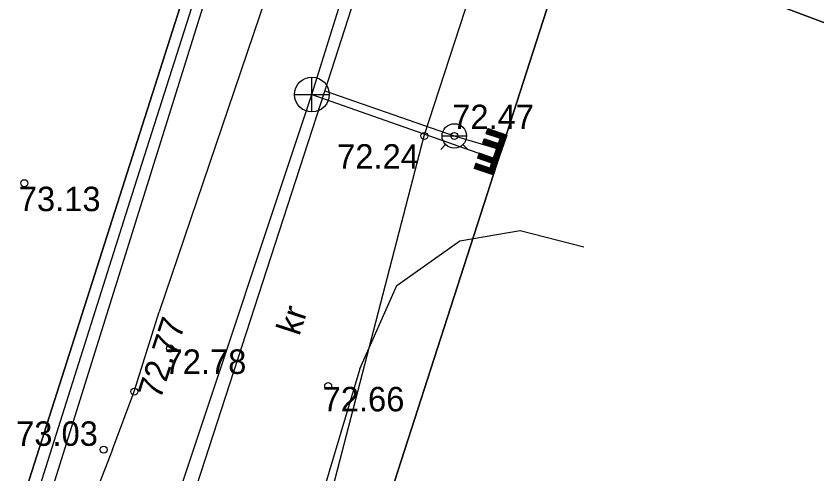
# Model space of a CAD drawing. Extents: x 640815 to 641001, y 6454682 to 6454942.
# Drawn here: x 640904.6 to 640927.55, y 6454880.12 to 6454893.24 of the extents above; entities that cross this region are included whole.
import ezdxf

# ---------------------------------------------------------------- set-up
doc = ezdxf.new("R2010")
doc.units = 0
for name, color, linetype in [('DTRASS', 7, 'Continuous'), ('KKAEV', 7, 'Continuous'), ('KORGUS-EH2000', 7, 'Continuous'), ('KTRASS', 7, 'Continuous'), ('MOOTPIIR', 7, 'Continuous'), ('MPKAABEL', 7, 'Continuous'), ('PIIR', 7, 'Continuous'), ('TEE', 7, 'Continuous'), ('VKAEV', 7, 'Continuous'), ('VTRASS', 7, 'Continuous')]:
    doc.layers.add(name, color=color, linetype=linetype)

msp = doc.modelspace()

# ---------------------------------------------------------------- linework, layer by layer
at = {"layer": 'DTRASS'}
msp.add_lwpolyline([(640906.892, 6454858.081), (640910.562, 6454867.996), (640913.743, 6454879.986), (640916.298, 6454889.806), (640919.217, 6454898.777), (640922.355, 6454908.227)], dxfattribs=at)
at = {"layer": 'KKAEV'}
for p, q in [((640913.077, 6454890.492), (640913.077, 6454891.492)), ((640912.577, 6454890.992), (640913.577, 6454890.992))]:
    msp.add_line(p, q, dxfattribs=at)
msp.add_circle((640913.077, 6454890.992), 0.5, dxfattribs=at)
at = {"layer": 'KORGUS-EH2000'}
for centre in [(640916.298, 6454889.806), (640917.157, 6454889.805), (640904.839, 6454888.452), (640909.016, 6454883.718), (640913.544, 6454882.645), (640907.99, 6454882.483), (640907.113, 6454880.82)]:
    msp.add_circle(centre, 0.1, dxfattribs=at)
at = {"layer": 'KTRASS'}
for p, q in [((640913.077, 6454890.992), (640915.073, 6454897.408)), ((640905.655, 6454868.755), (640913.077, 6454890.992)), ((640913.077, 6454890.992), (640918.343, 6454889.139)), ((640918.016, 6454889.727), (640917.967, 6454889.585)), ((640918.135, 6454889.686), (640917.975, 6454889.607)), ((640918.169, 6454889.674), (640917.979, 6454889.581)), ((640918.102, 6454889.697), (640917.987, 6454889.64)), ((640917.992, 6454889.656), (640918.465, 6454889.493)), ((640918.069, 6454889.709), (640917.998, 6454889.674)), ((640918.035, 6454889.72), (640918.01, 6454889.708)), ((640918.202, 6454889.663), (640918.012, 6454889.569)), ((640918.016, 6454889.727), (640918.56, 6454889.54)), ((640918.235, 6454889.651), (640918.045, 6454889.558)), ((640918.269, 6454889.64), (640918.079, 6454889.547)), ((640918.302, 6454889.629), (640918.112, 6454889.535)), ((640918.335, 6454889.617), (640918.146, 6454889.524)), ((640917.967, 6454889.585), (640918.369, 6454889.447)), ((640918.369, 6454889.447), (640918.174, 6454888.879)), ((640918.369, 6454889.606), (640918.179, 6454889.512)), ((640918.402, 6454889.594), (640918.212, 6454889.501)), ((640918.465, 6454889.493), (640918.221, 6454888.784)), ((640918.435, 6454889.583), (640918.246, 6454889.489)), ((640918.56, 6454889.54), (640918.268, 6454888.689)), ((640918.469, 6454889.571), (640918.279, 6454889.478)), ((640918.502, 6454889.56), (640918.312, 6454889.466)), ((640918.511, 6454889.397), (640918.32, 6454889.303)), ((640918.522, 6454889.43), (640918.331, 6454889.337)), ((640918.534, 6454889.464), (640918.343, 6454889.37)), ((640918.536, 6454889.548), (640918.346, 6454889.455)), ((640918.545, 6454889.497), (640918.355, 6454889.404)), ((640918.557, 6454889.531), (640918.366, 6454889.437)), ((640918.43, 6454889.162), (640918.239, 6454889.068)), ((640918.442, 6454889.196), (640918.251, 6454889.102)), ((640918.453, 6454889.229), (640918.262, 6454889.135)), ((640918.465, 6454889.263), (640918.274, 6454889.169)), ((640918.476, 6454889.296), (640918.285, 6454889.202)), ((640918.488, 6454889.33), (640918.297, 6454889.236)), ((640918.499, 6454889.363), (640918.308, 6454889.269)), ((640917.773, 6454889.017), (640917.724, 6454888.876)), ((640917.92, 6454888.967), (640917.73, 6454888.873)), ((640917.886, 6454888.978), (640917.733, 6454888.903)), ((640917.853, 6454888.99), (640917.745, 6454888.937)), ((640918.221, 6454888.784), (640917.748, 6454888.946)), ((640917.82, 6454889.001), (640917.756, 6454888.97)), ((640917.953, 6454888.955), (640917.763, 6454888.862)), ((640917.786, 6454889.013), (640917.768, 6454889.004)), ((640918.174, 6454888.879), (640917.773, 6454889.017)), ((640917.986, 6454888.944), (640917.797, 6454888.851)), ((640918.02, 6454888.932), (640917.83, 6454888.839)), ((640918.361, 6454888.961), (640917.997, 6454888.782)), ((640918.35, 6454888.928), (640918.03, 6454888.77)), ((640918.373, 6454888.995), (640918.182, 6454888.901)), ((640918.384, 6454889.028), (640918.193, 6454888.934)), ((640918.396, 6454889.062), (640918.205, 6454888.968)), ((640918.407, 6454889.095), (640918.216, 6454889.001)), ((640918.419, 6454889.129), (640918.228, 6454889.035)), ((640918.268, 6454888.689), (640917.724, 6454888.876)), ((640918.053, 6454888.921), (640917.863, 6454888.828)), ((640918.086, 6454888.91), (640917.897, 6454888.816)), ((640918.12, 6454888.898), (640917.93, 6454888.805)), ((640918.153, 6454888.887), (640917.963, 6454888.793)), ((640918.338, 6454888.894), (640918.063, 6454888.759)), ((640918.327, 6454888.86), (640918.097, 6454888.747)), ((640918.315, 6454888.827), (640918.13, 6454888.736)), ((640918.304, 6454888.793), (640918.163, 6454888.725)), ((640918.292, 6454888.76), (640918.197, 6454888.713)), ((640918.281, 6454888.726), (640918.23, 6454888.702)), ((640918.269, 6454888.693), (640918.263, 6454888.69))]:
    msp.add_line(p, q, dxfattribs=at)
at = {"layer": 'MOOTPIIR'}
msp.add_lwpolyline([(640865.565, 6454890.291), (640905.093, 6454877.939), (640914.574, 6454908.278), (640875.271, 6454920.016)], close=True, dxfattribs=at)
at = {"layer": 'MPKAABEL'}
msp.add_lwpolyline([(640913.829, 6454906.702), (640913.934, 6454906.437), (640913.535, 6454905.577), (640912.26, 6454901.745), (640907.921, 6454888.119), (640903.15, 6454873.079), (640899.132, 6454860.76)], dxfattribs=at)
at = {"layer": 'PIIR'}
msp.add_lwpolyline([(640865.02, 6454765.2), (640875.14, 6454793.48), (640885.26, 6454821.73), (640895.26, 6454850.07), (640904.55, 6454878.61), (640913.7, 6454907.27), (640923.52, 6454936.86), (640922.28, 6454941.81), (640936.38, 6454926.17), (640929.9, 6454924.45), (640920.55, 6454895.76), (640911.95, 6454869.07), (640902.82, 6454841.42), (640894.7, 6454818.77), (640897.3, 6454813.22), (640932.2, 6454800.15), (640960.44, 6454789.58), (640966.88, 6454793.12), (640958.12, 6454773.8)], dxfattribs=at)
msp.add_lwpolyline([(640865.02, 6454765.2), (640875.14, 6454793.48), (640885.26, 6454821.73), (640895.26, 6454850.07), (640904.55, 6454878.61), (640913.7, 6454907.27), (640923.52, 6454936.86), (640922.28, 6454941.81), (640936.38, 6454926.17), (640929.9, 6454924.45), (640920.55, 6454895.76), (640911.95, 6454869.07), (640902.82, 6454841.42), (640894.7, 6454818.77), (640897.3, 6454813.22), (640932.2, 6454800.15), (640960.44, 6454789.58), (640966.88, 6454793.12), (640958.12, 6454773.8)], dxfattribs=at)
for points in [[(640920.55, 6454895.76), (640929.9, 6454924.45), (640936.38, 6454926.17), (640968.56, 6454897.18), (640962.18, 6454880.16)], [(640913.7, 6454907.27), (640904.55, 6454878.61), (640866.24, 6454890.62), (640875.6, 6454919.26)], [(640911.95, 6454869.07), (640920.55, 6454895.76), (640962.18, 6454880.16), (640955.53, 6454862.44), (640952.23, 6454853.96)], [(640911.95, 6454869.07), (640920.55, 6454895.76), (640962.18, 6454880.16), (640955.53, 6454862.44), (640952.23, 6454853.96)]]:
    msp.add_lwpolyline(points, close=True, dxfattribs=at)
at = {"layer": 'TEE'}
msp.add_line((640916.355, 6454907.309), (640908.698, 6454884.768), dxfattribs=at)
for points in [[(640914.452, 6454883.139), (640915.512, 6454885.521), (640917.318, 6454886.804), (640919.047, 6454887.096), (640920.873, 6454886.629)], [(640907.363, 6454880.82), (640907.99, 6454882.483), (640908.698, 6454884.768)], [(640914.452, 6454883.139), (640912.299, 6454875.937), (640909.292, 6454866.437), (640909.751, 6454865.424), (640913.143, 6454864.283)], [(640907.363, 6454880.82), (640905.459, 6454875.926), (640904.699, 6454874.754), (640902.72, 6454874.564), (640901.829, 6454874.582)]]:
    msp.add_lwpolyline(points, dxfattribs=at)
at = {"layer": 'VKAEV'}
for p, q in [((640916.807, 6454889.805), (640917.507, 6454889.805)), ((640916.91, 6454889.558), (640916.77, 6454889.418)), ((640917.404, 6454889.558), (640917.544, 6454889.418))]:
    msp.add_line(p, q, dxfattribs=at)
msp.add_circle((640917.157, 6454889.805), 0.35, dxfattribs=at)
at = {"layer": 'VTRASS'}
for p, q in [((640918.114, 6454890.018), (640918.065, 6454889.876)), ((640918.065, 6454889.876), (640918.467, 6454889.738)), ((640918.233, 6454889.977), (640918.073, 6454889.898)), ((640918.266, 6454889.965), (640918.077, 6454889.872)), ((640918.2, 6454889.988), (640918.084, 6454889.931)), ((640918.09, 6454889.947), (640918.562, 6454889.784)), ((640918.166, 6454890), (640918.096, 6454889.965)), ((640918.133, 6454890.011), (640918.107, 6454889.998)), ((640918.3, 6454889.954), (640918.11, 6454889.86)), ((640918.114, 6454890.018), (640918.658, 6454889.831)), ((640918.333, 6454889.942), (640918.143, 6454889.849)), ((640918.367, 6454889.931), (640918.177, 6454889.837)), ((640918.4, 6454889.919), (640918.21, 6454889.826)), ((640918.433, 6454889.908), (640918.243, 6454889.815)), ((640918.467, 6454889.896), (640918.277, 6454889.803)), ((640918.5, 6454889.885), (640918.31, 6454889.792)), ((640918.533, 6454889.874), (640918.343, 6454889.78)), ((640918.567, 6454889.862), (640918.377, 6454889.769)), ((640918.6, 6454889.851), (640918.41, 6454889.757)), ((640918.467, 6454889.738), (640918.272, 6454889.17)), ((640918.562, 6454889.784), (640918.319, 6454889.075)), ((640918.658, 6454889.831), (640918.365, 6454888.98)), ((640918.586, 6454889.621), (640918.395, 6454889.527)), ((640918.597, 6454889.654), (640918.406, 6454889.56)), ((640918.609, 6454889.688), (640918.418, 6454889.594)), ((640918.62, 6454889.721), (640918.429, 6454889.627)), ((640918.632, 6454889.755), (640918.441, 6454889.661)), ((640918.633, 6454889.839), (640918.444, 6454889.746)), ((640918.643, 6454889.788), (640918.452, 6454889.694)), ((640918.655, 6454889.822), (640918.464, 6454889.728)), ((640918.505, 6454889.386), (640918.314, 6454889.292)), ((640918.517, 6454889.42), (640918.326, 6454889.326)), ((640918.528, 6454889.453), (640918.337, 6454889.359)), ((640918.54, 6454889.487), (640918.349, 6454889.393)), ((640918.551, 6454889.52), (640918.36, 6454889.426)), ((640918.563, 6454889.554), (640918.372, 6454889.46)), ((640918.574, 6454889.587), (640918.383, 6454889.493)), ((640917.87, 6454889.308), (640917.822, 6454889.166)), ((640918.365, 6454888.98), (640917.822, 6454889.166)), ((640918.018, 6454889.258), (640917.828, 6454889.164)), ((640917.984, 6454889.269), (640917.831, 6454889.194)), ((640917.951, 6454889.281), (640917.843, 6454889.227)), ((640918.319, 6454889.075), (640917.846, 6454889.237)), ((640917.917, 6454889.292), (640917.854, 6454889.261)), ((640918.051, 6454889.246), (640917.861, 6454889.153)), ((640917.884, 6454889.304), (640917.866, 6454889.294)), ((640918.272, 6454889.17), (640917.87, 6454889.308)), ((640918.084, 6454889.235), (640917.894, 6454889.141)), ((640918.118, 6454889.223), (640917.928, 6454889.13)), ((640918.151, 6454889.212), (640917.961, 6454889.118)), ((640918.184, 6454889.2), (640917.994, 6454889.107)), ((640918.218, 6454889.189), (640918.028, 6454889.096)), ((640918.251, 6454889.178), (640918.061, 6454889.084)), ((640918.459, 6454889.252), (640918.094, 6454889.073)), ((640918.447, 6454889.218), (640918.128, 6454889.061)), ((640918.436, 6454889.185), (640918.161, 6454889.05)), ((640918.47, 6454889.285), (640918.28, 6454889.192)), ((640918.482, 6454889.319), (640918.291, 6454889.225)), ((640918.494, 6454889.352), (640918.303, 6454889.259)), ((640918.424, 6454889.151), (640918.195, 6454889.038)), ((640918.413, 6454889.118), (640918.228, 6454889.027)), ((640918.401, 6454889.084), (640918.261, 6454889.015)), ((640918.39, 6454889.051), (640918.295, 6454889.004)), ((640918.378, 6454889.017), (640918.328, 6454888.992)), ((640918.367, 6454888.984), (640918.361, 6454888.981))]:
    msp.add_line(p, q, dxfattribs=at)
for points in [[(640906.231, 6454868.85), (640913.444, 6454891.089), (640915.653, 6454897.936), (640921.05, 6454915.95), (640921.309, 6454916.814), (640919.412, 6454919.224)], [(640913.45, 6454891.097), (640917.157, 6454889.805), (640918.441, 6454889.43)]]:
    msp.add_lwpolyline(points, dxfattribs=at)

# ---------------------------------------------------------------- texts
at = {"layer": 'KORGUS-EH2000'}
for s, p in [(' 72.47', (640916.837, 6454890.001)), (' 72.24', (640913.541, 6454888.869)), (' 73.13', (640904.421, 6454887.651)), (' 72.78', (640908.597, 6454882.99)), (' 72.66', (640913.125, 6454881.917)), ('73.03', (640904.604, 6454880.929))]:
    msp.add_text(s, height=0.7, dxfattribs=at).set_placement(p)
msp.add_text('72.77', height=0.7, rotation=71.8849, dxfattribs=at).set_placement((640908.739, 6454882.233))
at = {"layer": 'TEE'}
msp.add_text('kr', height=0.7, rotation=71.7993, dxfattribs=at).set_placement((640912.715, 6454884.056))

doc.saveas('drawing.dxf')
